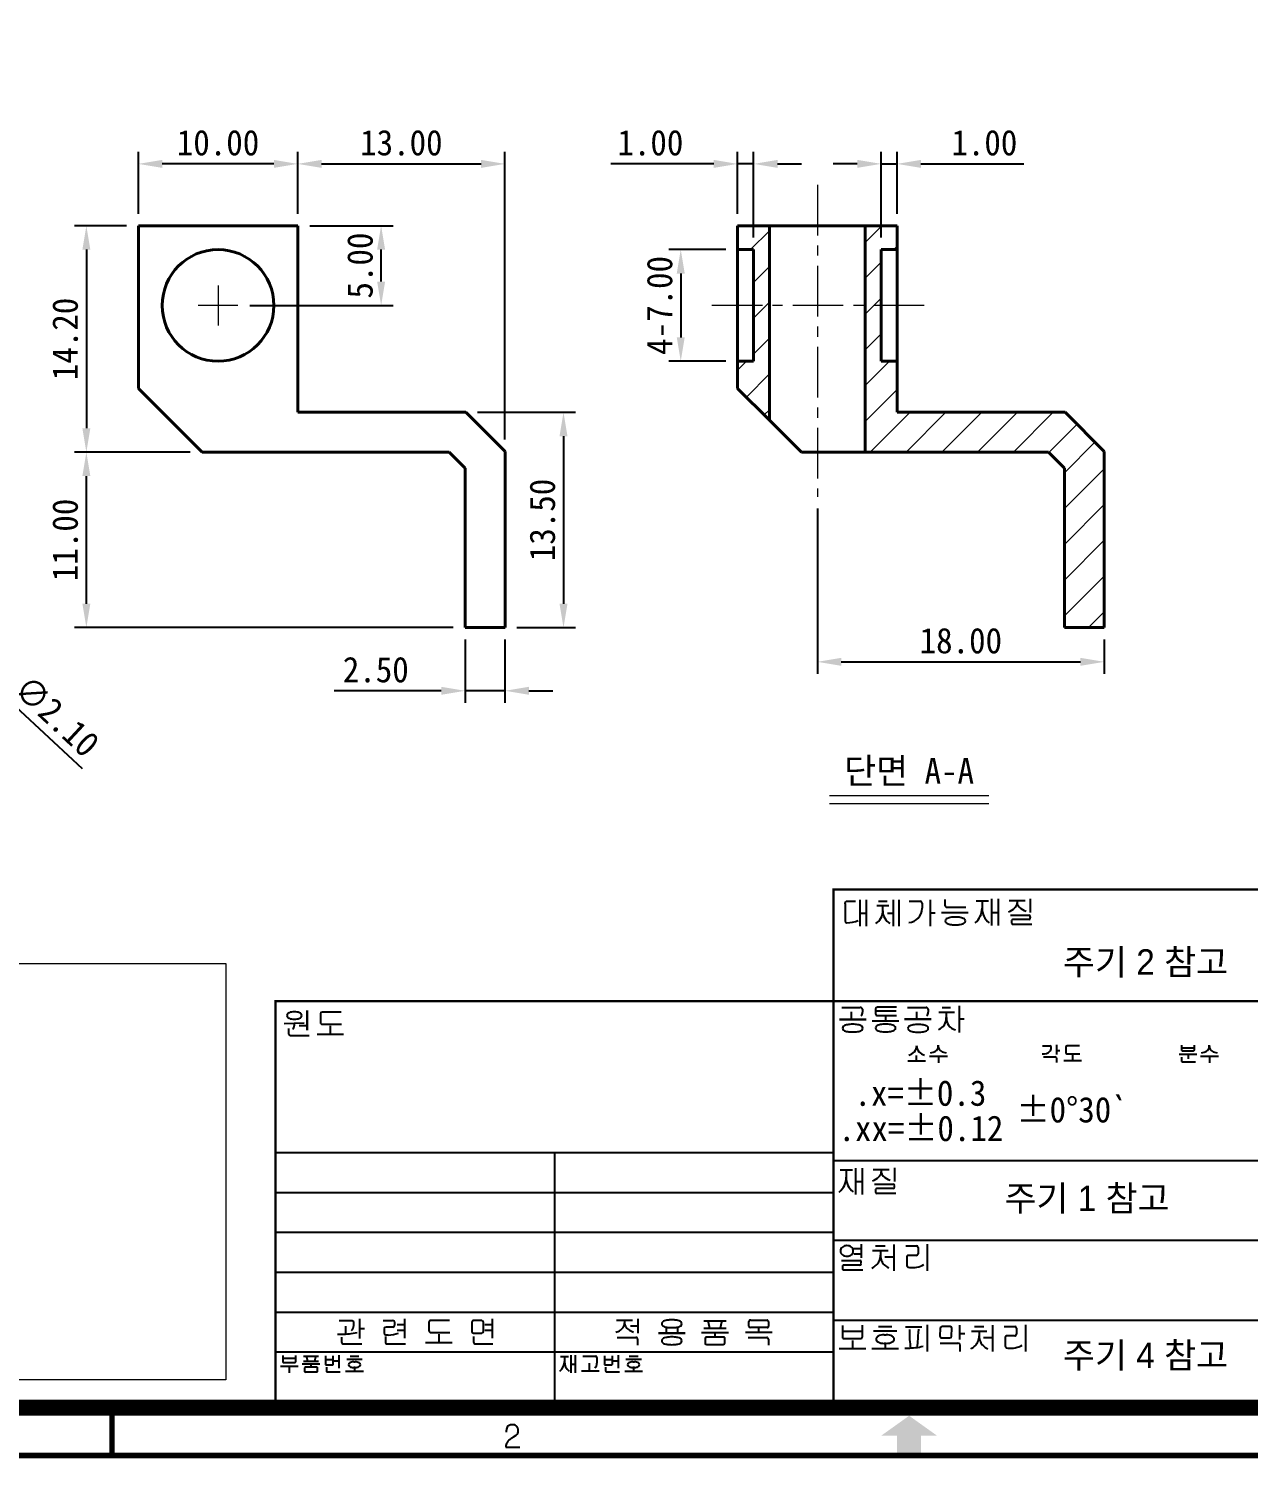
# Model space of a CAD drawing. Header units: millimetres. Extents: x 20 to 420, y 20 to 297.
# Drawn here: x 117 to 270.1, y 19.6 to 198.9 of the extents above; entities that cross this region are included whole.
import ezdxf

# ---------------------------------------------------------------- set-up
doc = ezdxf.new("R2010")
doc.units = ezdxf.units.MM
doc.linetypes.add('CENTERX2', pattern=[20.32, 12.7, -2.54, 2.54, -2.54])
doc.layers.get('0').update_dxf_attribs({"color": 6})
doc.layers.add('0 @ 1', color=6, linetype='Continuous')
for name, color, linetype, lineweight in [('CENTER', 1, 'CENTERX2', 9), ('DIM', 2, 'Continuous', 9), ('HATCH', 5, 'Continuous', 13), ('OUTLINE', 3, 'Continuous', 40)]:
    doc.layers.add(name, color=color, linetype=linetype, lineweight=lineweight)
doc.styles.get("Standard").update_dxf_attribs({"font": '', "height": 3.2})
doc.styles.get('Standard').set_extended_font_data('GulimChe')
doc.dimstyles.new('척도 2배 - (x.xx)', dxfattribs={"dimtxt": 3.2, "dimasz": 3, "dimexe": 1.5, "dimexo": 1.5, "dimgap": 1, "dimtad": 1, "dimlfac": 0.5, "dimzin": 0, "dimdsep": 46, "dimtxsty": 'Standard', "dimcen": 0, "dimclrd": 2, "dimclre": 2, "dimclrt": 2, "dimaunit": 1, "dimadec": 1, "dimazin": 0, "dimtfac": 0.75, "dimtmove": 0, "dimatfit": 0, "dimfxl": 1, "dimtfill": 1, "dimtolj": 1, "dimtzin": 0, "dimarcsym": 0})
pattern_1 = [(45, (-28.1585, -1.691), (-2.245064, 2.245064), [])]

# ---------------------------------------------------------------- blocks, each defined once
blk = doc.blocks.new('A-3_규격도면_동인광학')
blk.add_hatch(color=256).paths.add_polyline_path([(204, 2.5), (206, 2.5), (206, 0), (209, 0), (209, 2.5), (211, 2.5), (207.5, 5)])
for p, q in [((199.46, 69.16), (199.46, 67.06)), ((200.76, 69.49), (199.71, 69.49)), ((201.31, 69.71), (201.31, 66.37)), ((202.12, 69.71), (202.12, 66.37)), ((203.44, 68.98), (204.96, 68.98)), ((203.67, 69.54), (204.73, 69.54)), ((204.2, 68.3), (204.2, 68.98)), ((205.49, 69.71), (205.49, 66.37)), ((206.2, 69.71), (206.2, 66.37)), ((207.52, 69.52), (208.87, 69.52)), ((209.13, 69.27), (209.13, 68.63)), ((210.13, 69.71), (210.13, 66.37)), ((211.99, 69.75), (211.99, 69.01)), ((212.25, 68.77), (214.61, 68.77)), ((215.9, 69.58), (217.44, 69.58)), ((216.66, 69.58), (216.66, 68.65)), ((217.85, 69.8), (217.85, 66.46)), ((218.66, 69.8), (218.66, 66.46)), ((220.05, 69.62), (222.07, 69.62)), ((221.06, 69.62), (221.06, 69.31)), ((221.06, 69.62), (221.06, 69.31)), ((222.7, 69.82), (222.7, 68.1)), ((201.31, 68.03), (202.12, 68.03)), ((205.49, 67.99), (204.77, 67.99)), ((210.13, 68.07), (210.78, 68.07)), ((211.56, 68.09), (214.89, 68.09)), ((217.85, 68.12), (218.66, 68.12)), ((220.23, 67.78), (222.52, 67.78)), ((220.35, 67.05), (220.35, 66.78)), ((222.51, 67.23), (220.5, 67.21)), ((220.56, 66.63), (222.91, 66.63)), ((131.98, 53.34), (131.98, 55.81)), ((131.98, 55.81), (131.98, 53.34)), ((136.23, 55.6), (133.86, 55.6)), ((199.04, 56.19), (201.37, 56.19)), ((200.24, 55.63), (200.24, 54.7)), ((201.65, 55.96), (201.65, 55.6)), ((203.29, 56.01), (203.29, 55.39)), ((205.86, 55.72), (203.29, 55.72)), ((205.91, 56.23), (203.54, 56.23)), ((207.29, 56.19), (209.62, 56.19)), ((208.42, 55.63), (208.42, 54.71)), ((209.9, 55.96), (209.9, 55.6)), ((211.23, 55.62), (213.19, 55.62)), ((211.65, 56.18), (212.7, 56.18)), ((212.18, 54.94), (212.18, 55.62)), ((213.76, 56.39), (213.76, 53.05)), ((129.11, 54.2), (131.59, 54.27)), ((130.36, 54.23), (130.37, 53.91)), ((131.98, 53.87), (130.96, 53.87)), ((133.64, 55.39), (133.64, 54.33)), ((133.89, 54.1), (136.27, 54.1)), ((134.88, 53.9), (134.88, 52.86)), ((202.1, 54.7), (198.76, 54.7)), ((198.76, 54.7), (202.1, 54.7)), ((202.86, 54.53), (206.19, 54.53)), ((203.53, 55.2), (205.92, 55.2)), ((204.52, 55.2), (204.52, 54.53)), ((210.28, 54.71), (206.94, 54.71)), ((206.94, 54.71), (210.28, 54.71)), ((213.76, 54.75), (214.42, 54.75)), ((129.66, 53.56), (129.66, 52.9)), ((129.87, 52.68), (132.24, 52.68)), ((133.22, 52.86), (136.55, 52.86)), ((211.16, 51.47), (211.16, 51.35)), ((211.16, 51.35), (211.16, 51.47)), ((224.24, 51.39), (225.17, 51.39)), ((225.3, 51.25), (225.3, 51.02)), ((225.97, 51.51), (225.97, 50.3)), ((225.97, 50.8), (226.41, 50.8)), ((227.17, 51.22), (227.17, 50.52)), ((228.89, 51.37), (227.31, 51.37)), ((227.33, 50.37), (228.92, 50.37)), ((227.99, 50.23), (227.99, 49.54)), ((241.38, 50.33), (243.6, 50.33)), ((241.67, 51.46), (241.67, 50.89)), ((241.67, 51.15), (243.32, 51.15)), ((241.83, 50.76), (243.16, 50.76)), ((242.49, 50.33), (242.49, 49.76)), ((243.32, 50.94), (243.32, 51.46)), ((245.16, 51.47), (245.16, 51.35)), ((245.16, 51.35), (245.16, 51.47)), ((207.34, 49.49), (209.56, 49.49)), ((208.44, 49.49), (208.44, 50.19)), ((210.07, 50.1), (212.31, 50.1)), ((211.18, 50.1), (211.18, 49.24)), ((224.35, 50), (225.83, 50)), ((225.98, 49.89), (225.98, 49.29)), ((226.89, 49.54), (229.11, 49.54)), ((241.67, 49.96), (241.67, 49.52)), ((241.84, 49.39), (243.42, 49.39)), ((244.07, 50.1), (246.3, 50.1)), ((245.18, 50.1), (245.18, 49.24)), ((128, 38), (198, 38)), ((163, 38), (163, 7)), ((198, 37), (253, 37)), ((200.79, 36.06), (200.79, 32.73)), ((201.6, 36.06), (201.6, 32.73)), ((202.99, 35.89), (205.01, 35.89)), ((204, 35.89), (204, 35.58)), ((204, 35.89), (204, 35.58)), ((205.65, 36.09), (205.65, 34.36)), ((198.84, 35.85), (200.38, 35.85)), ((199.6, 35.85), (199.6, 34.91)), ((200.79, 34.38), (201.6, 34.38)), ((128, 33), (198, 33)), ((203.17, 34.04), (205.47, 34.04)), ((203.29, 33.31), (203.29, 33.04)), ((205.45, 33.49), (203.44, 33.48)), ((203.51, 32.9), (205.85, 32.9)), ((128, 28), (198, 28)), ((198, 27), (253, 27)), ((200.56, 25.95), (201.47, 25.95)), ((200.56, 25.29), (201.47, 25.29)), ((201.47, 26.51), (201.47, 24.78)), ((202.92, 25.73), (204.88, 25.73)), ((203.3, 26.31), (204.49, 26.31)), ((203.9, 25.73), (203.9, 25.14)), ((205.57, 26.49), (205.57, 23.18)), ((207.07, 26.3), (208.41, 26.3)), ((208.41, 25.11), (207.39, 25.11)), ((208.62, 26.1), (208.62, 25.31)), ((209.75, 26.51), (209.75, 23.17)), ((199.01, 24.45), (201.31, 24.45)), ((199.13, 23.72), (199.13, 23.45)), ((201.29, 23.9), (199.28, 23.88)), ((204.46, 24.93), (205.57, 24.93)), ((207.21, 24.89), (207.21, 23.84)), ((207.32, 23.64), (207.4, 23.61)), ((207.4, 23.61), (207.54, 23.59)), ((128, 23), (198, 23)), ((199.35, 23.3), (201.7, 23.3)), ((128, 18), (198, 18)), ((135.98, 16.93), (137.61, 16.93)), ((136.81, 16.25), (136.81, 15.24)), ((138.54, 17.16), (138.54, 14.69)), ((141.51, 16.95), (142.68, 16.95)), ((142.95, 16.76), (142.95, 16.34)), ((143.29, 16.45), (144.21, 16.45)), ((144.21, 17.16), (144.21, 14.72)), ((147.25, 16.73), (147.25, 15.67)), ((149.84, 16.94), (147.47, 16.94)), ((152.64, 16.75), (152.64, 15.56)), ((153.9, 16.94), (152.85, 16.94)), ((154.09, 15.56), (154.09, 16.72)), ((154.26, 16.45), (155.19, 16.45)), ((155.19, 17.16), (155.19, 14.72)), ((170.79, 16.97), (172.81, 16.97)), ((171.8, 16.97), (171.8, 16.65)), ((172.54, 16.26), (173.45, 16.26)), ((173.45, 17.17), (173.45, 15.35)), ((181.75, 16.92), (184.53, 16.92)), ((182.3, 16.77), (182.47, 15.98)), ((183.97, 16.75), (183.79, 15.98)), ((187.39, 16.22), (187.39, 16.83)), ((187.63, 16.98), (189.68, 16.98)), ((189.86, 16.77), (189.86, 16.22)), ((198, 17), (253, 17)), ((199.15, 16.32), (199.15, 14.84)), ((201.64, 14.87), (201.64, 16.34)), ((203.67, 16.17), (205.33, 16.17)), ((207.06, 16.15), (209.09, 16.15)), ((209.78, 16.38), (209.78, 13.06)), ((212.67, 16.18), (211.61, 16.18)), ((213.83, 16.37), (213.83, 14.55)), ((215.7, 16.18), (216.88, 16.18)), ((217.96, 16.37), (217.96, 13.06)), ((219.41, 16.2), (220.75, 16.2)), ((222.09, 16.41), (222.09, 13.07)), ((135.78, 15.21), (136.3, 15.22)), ((136.3, 14.87), (136.3, 14.23)), ((139.19, 15.89), (138.54, 15.89)), ((141.65, 15.95), (141.65, 15.38)), ((141.79, 14.95), (141.79, 14.23)), ((141.83, 15.14), (142.16, 15.13)), ((142.72, 16.12), (141.88, 16.12)), ((143.29, 15.71), (144.21, 15.71)), ((147.5, 15.44), (149.88, 15.44)), ((148.49, 15.23), (148.49, 14.2)), ((152.84, 15.37), (153.88, 15.37)), ((152.86, 14.95), (152.86, 14.23)), ((154.27, 15.71), (155.19, 15.71)), ((170.89, 14.83), (173.22, 14.83)), ((173.42, 14.6), (173.42, 13.84)), ((179.41, 15.35), (176.07, 15.35)), ((176.07, 15.35), (179.41, 15.35)), ((177.03, 16.01), (177.03, 15.35)), ((178.44, 16.02), (178.44, 15.35)), ((181.47, 15.45), (184.82, 15.45)), ((181.75, 15.98), (184.53, 15.98)), ((181.9, 14.7), (181.9, 14.1)), ((184.19, 14.86), (182.09, 14.86)), ((183.13, 15.45), (183.13, 14.86)), ((184.37, 14.15), (184.37, 14.7)), ((186.96, 15.48), (190.31, 15.48)), ((187.31, 14.81), (189.64, 14.81)), ((189.68, 16.07), (187.58, 16.07)), ((188.63, 15.48), (188.63, 16.07)), ((189.85, 14.59), (189.85, 13.83)), ((199.15, 15.62), (201.64, 15.62)), ((199.35, 14.67), (201.43, 14.67)), ((200.39, 14.45), (200.39, 13.44)), ((203.05, 15.65), (205.96, 15.65)), ((204.35, 15.15), (204.49, 15.15)), ((204.49, 15.15), (204.63, 15.15)), ((207.53, 15.83), (207.53, 15.63)), ((208.66, 15.84), (208.66, 15.63)), ((211.4, 15.99), (211.37, 14.97)), ((211.57, 14.77), (212.61, 14.77)), ((212.82, 14.97), (212.86, 15.96)), ((213.83, 15.31), (214.5, 15.31)), ((215.31, 15.6), (217.27, 15.6)), ((216.29, 15.6), (216.29, 15.01)), ((216.85, 14.81), (217.96, 14.81)), ((219.54, 14.79), (219.54, 13.74)), ((220.74, 15), (219.72, 15)), ((220.96, 15.99), (220.96, 15.21)), ((128, 13), (198, 13)), ((135.96, 12.58), (135.96, 10.96)), ((136.56, 14.01), (138.83, 14.01)), ((142.04, 14.01), (144.32, 14.01)), ((146.83, 14.2), (150.16, 14.2)), ((153.11, 14.01), (155.29, 14.01)), ((165.05, 12.59), (165.05, 10.36)), ((165.59, 12.59), (165.59, 10.36)), ((170.99, 12.58), (170.99, 10.96)), ((182.14, 13.95), (184.19, 13.95)), ((198.73, 13.44), (202.06, 13.44)), ((202.83, 13.41), (206.17, 13.41)), ((204.49, 14.06), (204.35, 14.06)), ((204.63, 14.06), (204.49, 14.06)), ((204.49, 14.06), (204.49, 13.41)), ((206.96, 13.48), (207.33, 13.48)), ((211.4, 14.11), (213.62, 14.11)), ((213.85, 13.93), (213.85, 13.04)), ((219.65, 13.53), (219.73, 13.5)), ((219.73, 13.5), (219.88, 13.49)), ((128.62, 11.22), (130.85, 11.22)), ((128.91, 12.54), (128.91, 11.79)), ((128.91, 12.2), (130.56, 12.2)), ((129.05, 11.66), (130.43, 11.66)), ((129.74, 11.22), (129.74, 10.37)), ((130.56, 11.82), (130.56, 12.54)), ((131.35, 11.49), (133.58, 11.49)), ((131.53, 12.47), (133.39, 12.47)), ((131.53, 11.84), (133.39, 11.84)), ((131.64, 10.99), (131.64, 10.59)), ((133.17, 11.09), (131.76, 11.09)), ((131.9, 12.37), (132.02, 11.84)), ((132.46, 11.49), (132.46, 11.09)), ((133.02, 12.36), (132.9, 11.84)), ((133.29, 10.62), (133.29, 10.99)), ((134.27, 12.51), (134.27, 11.49)), ((134.27, 12.05), (135.24, 12.05)), ((134.4, 11.37), (135.13, 11.37)), ((134.41, 11.1), (134.41, 10.59)), ((135.24, 11.52), (135.24, 12.51)), ((135.37, 11.87), (135.96, 11.87)), ((136.95, 12.09), (138.89, 12.09)), ((137.37, 12.45), (138.47, 12.45)), ((137.82, 11.76), (137.91, 11.76)), ((137.91, 11.04), (137.82, 11.04)), ((137.91, 11.76), (138, 11.76)), ((138, 11.04), (137.91, 11.04)), ((137.91, 11.04), (137.91, 10.6)), ((163.75, 12.44), (164.78, 12.44)), ((164.26, 12.44), (164.26, 11.82)), ((165.05, 11.47), (165.59, 11.47)), ((166.58, 12.46), (168.15, 12.46)), ((167.34, 11.59), (167.34, 10.63)), ((168.32, 12.3), (168.32, 11.6)), ((169.29, 12.51), (169.29, 11.49)), ((169.29, 12.05), (170.27, 12.05)), ((169.42, 11.37), (170.15, 11.37)), ((169.43, 11.1), (169.43, 10.59)), ((170.27, 11.52), (170.27, 12.51)), ((170.39, 11.87), (170.99, 11.87)), ((171.97, 12.09), (173.91, 12.09)), ((172.39, 12.45), (173.49, 12.45)), ((172.84, 11.76), (172.93, 11.76)), ((172.93, 11.04), (172.84, 11.04)), ((172.93, 11.76), (173.03, 11.76)), ((173.03, 11.04), (172.93, 11.04)), ((172.93, 11.04), (172.93, 10.6)), ((131.8, 10.49), (133.17, 10.49)), ((134.54, 10.49), (136.13, 10.49)), ((136.81, 10.6), (139.03, 10.6)), ((166.39, 10.63), (168.62, 10.63)), ((169.56, 10.49), (171.15, 10.49)), ((171.83, 10.6), (174.06, 10.6)), ((156.98, 2.93), (156.98, 3.2)), ((157.84, 2.3), (157.74, 2.24)), ((158.18, 2.54), (157.84, 2.3)), ((158.26, 2.6), (158.18, 2.54)), ((156.9, 1.07), (158.65, 1.07))]:
    blk.add_line(p, q)
for points, const_width in [([(0, 0), (0, 277), (400, 277), (400, 0)], 0.7), ([(21, 6), (21, 271), (394, 271), (394, 6)], 2)]:
    blk.add_lwpolyline(points, close=True, dxfattribs=dict(const_width=const_width))
for points, const_width in [([(198, 7), (198, 71), (393, 71)], 0.3), ([(128, 7), (128, 57), (393, 57)], 0.3), ([(107.5, 0), (107.5, 6.67)], 0.7)]:
    blk.add_lwpolyline(points, dxfattribs=dict(const_width=const_width))
for centre, radius, start, end in [((199.71, 69.23), 0.261, 90, 196.224), ((202.32, 68.3), 1.88, 301.736, 0), ((206.08, 68.3), 1.88, 180, 238.264), ((207.33, 68.63), 1.8, 274.0617, 0), ((208.87, 69.25), 0.269, 4.3858, 90), ((212.23, 69.01), 0.238, 180, 274.8762), ((214.19, 68.65), 2.46, 310.6997, 0), ((219.07, 68.65), 2.41, 180, 230.1829), ((219.22, 70.25), 2.2, 289.6857, 314.5469), ((219.98, 69.47), 1.11, 314.5469, 334.7965), ((220.33, 69.31), 0.731, 334.7965, 0), ((221.76, 69.31), 0.707, 180, 230.0339), ((223.22, 71.05), 2.97, 230.0339, 249.212), ((199.7, 67.06), 0.236, 180, 268.1595), ((199.8, 70.18), 3.36, 268.1595, 293.0296), ((212.39, 67.01), 0.362, 130.787, 175.4096), ((212.39, 67.07), 0.362, 184.5904, 229.213), ((212.55, 66.82), 0.62, 105.5854, 130.787), ((212.55, 67.27), 0.62, 229.213, 254.4146), ((213.19, 64.54), 2.98, 94.5784, 105.5854), ((213.19, 69.54), 2.98, 254.4146, 265.4216), ((213.3, 63.2), 4.33, 90, 94.5784), ((213.3, 70.88), 4.33, 265.4216, 270), ((213.3, 63.2), 4.33, 85.4216, 90), ((213.3, 70.88), 4.33, 270, 274.5784), ((213.4, 64.54), 2.98, 74.4146, 85.4216), ((213.4, 69.54), 2.98, 274.5784, 285.5854), ((214.04, 66.82), 0.62, 49.213, 74.4146), ((214.04, 67.27), 0.62, 285.5854, 310.787), ((214.21, 67.01), 0.362, 4.5904, 49.213), ((214.21, 67.07), 0.362, 310.787, 355.4096), ((220.5, 67.06), 0.15, 90.4674, 185.5199), ((220.51, 66.78), 0.158, 180, 290.6438), ((222.52, 67.41), 0.182, 265.0661, 354.5096), ((222.52, 67.6), 0.181, 5.4904, 90), ((221.55, 67.5), 1.16, 354.5096, 5.4904), ((130.37, 53.68), 1.97, 90, 109.7033), ((130.37, 53.68), 1.97, 70.2967, 90), ((133.86, 55.39), 0.217, 90, 179.9617), ((201.37, 55.9), 0.29, 11.8483, 90), ((200.91, 55.6), 0.74, 320.5326, 0), ((203.54, 55.97), 0.253, 90, 170.8151), ((209.62, 55.9), 0.29, 11.8483, 90), ((209.16, 55.6), 0.74, 320.5326, 0), ((129.85, 55.13), 0.429, 109.7033, 172.0326), ((129.85, 55.24), 0.429, 187.9674, 250.2967), ((130.37, 56.69), 1.97, 250.2967, 270), ((129.76, 53.89), 0.602, 313.5964, 1.5108), ((130.37, 56.69), 1.97, 270, 289.7033), ((130.89, 55.13), 0.429, 7.9674, 70.2967), ((130.89, 55.24), 0.429, 289.7033, 352.0326), ((133.87, 54.33), 0.23, 180, 273.1332), ((199.51, 53.57), 0.362, 130.787, 175.4096), ((199.68, 53.38), 0.62, 105.5854, 130.787), ((200.32, 51.1), 2.98, 94.5784, 105.5854), ((200.42, 49.76), 4.33, 90, 94.5784), ((200.42, 49.76), 4.33, 85.4216, 90), ((200.53, 51.1), 2.98, 74.4146, 85.4216), ((201.17, 53.38), 0.62, 49.213, 74.4146), ((201.34, 53.57), 0.362, 4.5904, 49.213), ((203.63, 53.59), 0.362, 130.787, 175.4096), ((203.49, 55.39), 0.199, 180, 282.1799), ((203.79, 53.39), 0.62, 105.5854, 130.787), ((204.43, 51.12), 2.98, 94.5784, 105.5854), ((204.54, 49.77), 4.33, 90, 94.5784), ((204.54, 49.77), 4.33, 85.4216, 90), ((204.64, 51.12), 2.98, 74.4146, 85.4216), ((205.28, 53.39), 0.62, 49.213, 74.4146), ((205.45, 53.59), 0.362, 4.5904, 49.213), ((207.72, 53.55), 0.362, 130.787, 175.4096), ((207.89, 53.36), 0.62, 105.5854, 130.787), ((208.53, 51.08), 2.98, 94.5784, 105.5854), ((208.64, 49.74), 4.33, 90, 94.5784), ((208.64, 49.74), 4.33, 85.4216, 90), ((208.74, 51.08), 2.98, 74.4146, 85.4216), ((209.38, 53.36), 0.62, 49.213, 74.4146), ((209.55, 53.55), 0.362, 4.5904, 49.213), ((210.64, 54.85), 1.53, 290.6033, 3.3919), ((213.65, 54.84), 1.48, 175.9627, 256.3106), ((129.87, 52.9), 0.216, 180, 270.036), ((199.51, 53.63), 0.362, 184.5904, 229.213), ((199.68, 53.83), 0.62, 229.213, 254.4146), ((200.32, 56.1), 2.98, 254.4146, 265.4216), ((200.42, 57.45), 4.33, 265.4216, 270), ((200.42, 57.45), 4.33, 270, 274.5784), ((200.53, 56.1), 2.98, 274.5784, 285.5854), ((201.17, 53.83), 0.62, 285.5854, 310.787), ((201.34, 53.63), 0.362, 310.787, 355.4096), ((203.63, 53.65), 0.362, 184.5904, 229.213), ((203.79, 53.84), 0.62, 229.213, 254.4146), ((204.43, 56.12), 2.98, 254.4146, 265.4216), ((204.54, 57.46), 4.33, 265.4216, 270), ((204.54, 57.46), 4.33, 270, 274.5784), ((204.64, 56.12), 2.98, 274.5784, 285.5854), ((205.28, 53.84), 0.62, 285.5854, 310.787), ((205.45, 53.65), 0.362, 310.787, 355.4096), ((207.72, 53.61), 0.362, 184.5904, 229.213), ((207.89, 53.81), 0.62, 229.213, 254.4146), ((208.53, 56.08), 2.98, 254.4146, 265.4216), ((208.64, 57.42), 4.33, 265.4216, 270), ((208.64, 57.42), 4.33, 270, 274.5784), ((208.74, 56.08), 2.98, 274.5784, 285.5854), ((209.38, 53.81), 0.62, 285.5854, 310.787), ((209.55, 53.61), 0.362, 310.787, 355.4096), ((207.23, 51.43), 1.22, 280.1846, 0), ((209.66, 51.43), 1.22, 180, 259.8154), ((210.11, 51.8), 1.28, 273.0377, 302.6699), ((210.37, 51.39), 0.803, 302.6699, 326.0061), ((210.43, 51.35), 0.733, 326.0061, 0), ((211.89, 51.35), 0.733, 180, 213.9939), ((211.95, 51.39), 0.803, 213.9939, 237.3301), ((212.21, 51.8), 1.28, 237.3301, 266.9623), ((224.35, 51.51), 1.15, 262.4823, 318.1564), ((225.17, 51.25), 0.136, 0.0353, 90), ((224.89, 51.02), 0.411, 318.1564, 0), ((227.31, 51.22), 0.145, 90, 179.9617), ((227.32, 50.52), 0.153, 180, 273.1332), ((241.8, 50.89), 0.132, 180, 282.7156), ((243.16, 50.92), 0.157, 270, 6.3225), ((244.11, 51.8), 1.28, 273.0377, 302.6699), ((244.37, 51.39), 0.803, 302.6699, 326.0061), ((244.43, 51.35), 0.733, 326.0061, 0), ((245.89, 51.35), 0.733, 180, 213.9939), ((245.95, 51.39), 0.803, 213.9939, 237.3301), ((246.21, 51.8), 1.28, 237.3301, 266.9623), ((225.83, 49.84), 0.158, 15.2263, 90), ((241.81, 49.52), 0.136, 180, 282.3289), ((197.14, 34.91), 2.46, 310.6997, 0), ((202.01, 34.91), 2.41, 180, 230.1829), ((202.16, 36.52), 2.2, 289.6857, 314.5469), ((202.93, 35.74), 1.11, 314.5469, 334.7965), ((203.27, 35.58), 0.731, 334.7965, 0), ((204.71, 35.58), 0.707, 180, 230.0339), ((206.16, 37.31), 2.97, 230.0339, 249.212), ((203.44, 33.33), 0.15, 90.4674, 185.5199), ((203.45, 33.04), 0.158, 180, 290.6438), ((205.47, 33.68), 0.182, 265.0661, 354.5096), ((205.47, 33.86), 0.181, 5.4904, 90), ((204.5, 33.77), 1.16, 354.5096, 5.4904), ((199.46, 25.7), 0.566, 126.2971, 182.2865), ((199.46, 25.65), 0.566, 177.7135, 233.7029), ((199.7, 25.38), 0.955, 90, 126.2971), ((199.7, 25.96), 0.955, 233.7029, 270), ((199.7, 25.38), 0.955, 53.7029, 90), ((199.7, 25.96), 0.955, 270, 306.2971), ((199.93, 25.7), 0.566, 357.7135, 53.7029), ((199.93, 25.65), 0.566, 306.2971, 2.2865), ((202.15, 25.14), 1.75, 337.7895, 0), ((205.83, 25.14), 1.93, 180, 203.0854), ((207.39, 24.92), 0.187, 90, 189.9031), ((208.41, 26.09), 0.21, 2.4746, 90), ((208.42, 25.31), 0.202, 265.1914, 0), ((199.28, 23.73), 0.15, 90.4674, 185.5199), ((199.29, 23.45), 0.158, 180, 290.6438), ((201.31, 24.08), 0.182, 265.0661, 354.5096), ((201.31, 24.27), 0.181, 5.4904, 90), ((200.34, 24.18), 1.16, 354.5096, 5.4904), ((201.98, 25.31), 1.99, 295.4601, 314.7962), ((202.16, 25.13), 1.74, 314.7962, 337.7895), ((205.29, 24.91), 1.34, 203.0854, 227.7201), ((205.95, 25.63), 2.32, 227.7201, 245.1313), ((207.44, 23.84), 0.235, 180, 238.9832), ((207.91, 26.54), 2.97, 262.8795, 299.3294), ((136.77, 16.42), 1.07, 316.4472, 354.1416), ((137.61, 16.7), 0.224, 5.8584, 90), ((135.83, 16.52), 2.01, 354.1416, 5.8584), ((142.68, 16.66), 0.29, 19.9366, 90), ((142.73, 16.34), 0.223, 268.9289, 0), ((147.47, 16.73), 0.217, 90, 179.9617), ((152.85, 16.73), 0.211, 90, 174.1511), ((153.87, 16.72), 0.223, 0, 81.4867), ((170.48, 16.85), 1.37, 306.2125, 332.5484), ((170.87, 16.65), 0.93, 332.5484, 0), ((172.71, 16.65), 0.912, 180, 209.5054), ((172.86, 16.73), 1.08, 209.5054, 237.9626), ((176.82, 16.5), 0.362, 130.787, 175.4096), ((176.82, 16.56), 0.362, 184.5904, 229.213), ((176.99, 16.31), 0.62, 105.5854, 130.787), ((176.99, 16.76), 0.62, 229.213, 254.4146), ((177.63, 14.03), 2.98, 94.5784, 105.5854), ((177.63, 19.03), 2.98, 254.4146, 265.4216), ((177.73, 12.69), 4.33, 90, 94.5784), ((177.73, 12.69), 4.33, 85.4216, 90), ((177.84, 14.03), 2.98, 74.4146, 85.4216), ((177.84, 19.03), 2.98, 274.5784, 285.5854), ((178.48, 16.31), 0.62, 49.213, 74.4146), ((178.48, 16.76), 0.62, 285.5854, 310.787), ((178.64, 16.5), 0.362, 4.5904, 49.213), ((178.64, 16.56), 0.362, 310.787, 355.4096), ((187.56, 16.83), 0.163, 63.6984, 180), ((187.58, 16.26), 0.187, 190.8165, 270), ((189.68, 16.8), 0.179, 352.4097, 90), ((189.71, 16.22), 0.154, 261.1653, 0), ((211.61, 15.97), 0.211, 90, 174.1511), ((212.63, 15.96), 0.223, 0, 81.4867), ((220.75, 15.98), 0.21, 2.4746, 90), ((136.15, 25.5), 10.28, 270.7952, 281.7846), ((141.88, 15.88), 0.243, 90, 162.7327), ((141.89, 15.38), 0.247, 180, 255.9206), ((142.27, 17.94), 2.82, 267.8535, 294.1102), ((147.48, 15.67), 0.23, 180, 273.1332), ((152.83, 15.56), 0.198, 180, 272.2398), ((153.88, 15.58), 0.214, 270, 355.6406), ((170.17, 17.28), 1.89, 285.8538, 306.2125), ((174.78, 19.8), 4.7, 237.9626, 246.4471), ((173.22, 14.62), 0.204, 354.4055, 90), ((176.82, 14.36), 0.362, 130.787, 175.4096), ((176.82, 14.42), 0.362, 184.5904, 229.213), ((176.99, 14.17), 0.62, 105.5854, 130.787), ((177.63, 11.89), 2.98, 94.5784, 105.5854), ((177.73, 20.38), 4.33, 265.4216, 270), ((177.73, 10.55), 4.33, 90, 94.5784), ((177.73, 20.38), 4.33, 270, 274.5784), ((177.73, 10.55), 4.33, 85.4216, 90), ((177.84, 11.89), 2.98, 74.4146, 85.4216), ((178.48, 14.17), 0.62, 49.213, 74.4146), ((178.64, 14.36), 0.362, 4.5904, 49.213), ((178.64, 14.42), 0.362, 310.787, 355.4096), ((182.09, 14.67), 0.187, 90, 169.1835), ((184.22, 14.7), 0.154, 0, 98.8347), ((189.64, 14.61), 0.204, 354.4055, 90), ((199.32, 14.84), 0.175, 180, 277.554), ((201.43, 14.88), 0.209, 270, 358.5824), ((203.81, 14.56), 0.459, 117.2376, 174.097), ((203.81, 14.66), 0.459, 185.903, 242.7624), ((204.35, 13.5), 1.65, 90, 117.2376), ((204.63, 13.5), 1.65, 62.7624, 90), ((205.18, 14.56), 0.459, 5.903, 62.7624), ((205.18, 14.66), 0.459, 297.2376, 354.097), ((223.12, 15.63), 15.59, 180, 187.9213), ((193.38, 15.63), 15.28, 352.2562, 0), ((211.57, 14.97), 0.198, 180, 272.2398), ((212.61, 14.98), 0.214, 270, 355.6406), ((214.55, 15.01), 1.74, 314.7962, 337.7895), ((214.54, 15.01), 1.75, 337.7895, 0), ((218.22, 15.01), 1.93, 180, 203.0854), ((219.72, 14.82), 0.187, 90, 189.9031), ((220.76, 15.21), 0.202, 265.1914, 0), ((136.52, 14.23), 0.218, 180, 278.834), ((142.01, 14.23), 0.218, 180, 278.834), ((153.08, 14.23), 0.218, 180, 278.834), ((176.99, 14.62), 0.62, 229.213, 254.4146), ((177.63, 16.89), 2.98, 254.4146, 265.4216), ((177.73, 18.24), 4.33, 265.4216, 270), ((177.73, 18.24), 4.33, 270, 274.5784), ((177.84, 16.89), 2.98, 274.5784, 285.5854), ((178.48, 14.62), 0.62, 285.5854, 310.787), ((182.07, 14.1), 0.163, 180, 296.3016), ((184.19, 14.13), 0.179, 270, 7.5903), ((204.35, 15.72), 1.65, 242.7624, 270), ((204.63, 15.72), 1.65, 270, 297.2376), ((207.33, 21.29), 7.81, 270, 284.3395), ((213.62, 13.87), 0.237, 15.2263, 90), ((214.37, 15.19), 1.99, 295.4601, 314.7962), ((217.68, 14.78), 1.34, 203.0854, 227.7201), ((218.34, 15.51), 2.32, 227.7201, 245.1313), ((219.78, 13.74), 0.235, 180, 238.9832), ((220.24, 16.44), 2.97, 262.8795, 299.3294), ((129.04, 11.79), 0.131, 180, 274.282), ((130.43, 11.79), 0.133, 270, 11.7778), ((131.76, 10.97), 0.125, 90, 169.1835), ((133.18, 10.99), 0.103, 0, 98.8347), ((134.39, 11.49), 0.12, 180, 277.6654), ((135.13, 11.5), 0.121, 270, 11.0214), ((137.46, 11.37), 0.306, 117.2376, 174.097), ((137.46, 11.43), 0.306, 185.903, 242.7624), ((137.82, 10.66), 1.1, 90, 117.2376), ((137.82, 12.14), 1.1, 242.7624, 270), ((138, 10.66), 1.1, 62.7624, 90), ((138, 12.14), 1.1, 270, 297.2376), ((138.37, 11.37), 0.306, 5.903, 62.7624), ((138.37, 11.43), 0.306, 297.2376, 354.097), ((162.62, 11.82), 1.64, 310.6997, 0), ((165.87, 11.82), 1.61, 180, 230.1829), ((167.35, 11.6), 0.979, 320.2059, 0), ((168.15, 12.28), 0.178, 4.5, 90), ((169.41, 11.49), 0.12, 180, 277.6654), ((170.15, 11.5), 0.121, 270, 11.0214), ((172.48, 11.37), 0.306, 117.2376, 174.097), ((172.48, 11.43), 0.306, 185.903, 242.7624), ((172.84, 10.66), 1.1, 90, 117.2376), ((172.84, 12.14), 1.1, 242.7624, 270), ((173.03, 10.66), 1.1, 62.7624, 90), ((173.03, 12.14), 1.1, 270, 297.2376), ((173.39, 11.37), 0.306, 5.903, 62.7624), ((173.39, 11.43), 0.306, 297.2376, 354.097), ((131.75, 10.59), 0.108, 180, 296.3016), ((133.17, 10.61), 0.119, 270, 7.5903), ((134.52, 10.59), 0.105, 180, 284.5405), ((169.54, 10.59), 0.105, 180, 284.5405), ((157.65, 3.2), 0.675, 135.3614, 180), ((157.57, 3.28), 0.56, 116.1126, 135.3614), ((157.74, 2.93), 0.951, 75.511, 116.1126), ((157.84, 3.3), 0.566, 52.7857, 75.511), ((157.74, 3.16), 0.74, 352.4081, 52.7857), ((157.65, 1.28), 0.705, 132.8749, 161.3803), ((159.75, -0.98), 3.8, 121.9901, 132.8749), ((157.61, 3.18), 0.862, 318.1085, 352.4081), ((158.42, 1.02), 1.52, 161.3803, 178.4124)]:
    blk.add_arc(centre, radius, start, end)
blk = doc.blocks.new('*D56')
at = {"layer": 'Defpoints', "color": 0, "ltscale": 0.5, "transparency": 16777216}
for p in [(176.8, 181.97), (150.8, 174.22), (176.8, 145.89)]:
    blk.add_point(p, dxfattribs=at)
at = {"layer": 'DIM', "color": 2, "lineweight": -2, "ltscale": 0.5, "transparency": 16777216}
for p, q in [((150.8, 175.72), (150.8, 183.47)), ((176.8, 147.39), (176.8, 183.47)), ((153.8, 181.97), (173.8, 181.97))]:
    blk.add_line(p, q, dxfattribs=at)
at = {"layer": 'DIM', "color": 2, "ltscale": 0.5, "transparency": 16777216}
for points in [[(153.8, 182.47), (153.8, 181.47), (150.8, 181.97)], [(173.8, 182.47), (173.8, 181.47), (176.8, 181.97)]]:
    blk.add_solid(points, dxfattribs=at)
at = {"layer": 'DIM', "color": 2, "ltscale": 0.5, "transparency": 16777216, "insert": (163.8, 184.61), "char_height": 3.2, "attachment_point": 5, "bg_fill": 3, "box_fill_scale": 1.1, "bg_fill_color": 256, "bg_fill_true_color": 13158600, "bg_fill_transparency": 0}
blk.add_mtext('\\A1;13.00', dxfattribs=at)
blk = doc.blocks.new('*D57')
at = {"layer": 'Defpoints', "color": 0, "ltscale": 0.5, "transparency": 16777216}
for p in [(205.99, 181.97), (205.99, 174.22), (207.99, 171.22)]:
    blk.add_point(p, dxfattribs=at)
at = {"layer": 'DIM', "color": 2, "lineweight": -2, "ltscale": 0.5, "transparency": 16777216}
for p, q in [((205.99, 175.72), (205.99, 183.47)), ((207.99, 172.72), (207.99, 183.47)), ((202.99, 181.97), (190.09, 181.97)), ((207.99, 181.97), (205.99, 181.97)), ((210.99, 181.97), (213.99, 181.97))]:
    blk.add_line(p, q, dxfattribs=at)
at = {"layer": 'DIM', "color": 2, "ltscale": 0.5, "transparency": 16777216}
for points in [[(202.99, 182.47), (202.99, 181.47), (205.99, 181.97)], [(210.99, 182.47), (210.99, 181.47), (207.99, 181.97)]]:
    blk.add_solid(points, dxfattribs=at)
at = {"layer": 'DIM', "color": 2, "ltscale": 0.5, "transparency": 16777216, "insert": (195.04, 184.61), "char_height": 3.2, "attachment_point": 5, "bg_fill": 3, "box_fill_scale": 1.1, "bg_fill_color": 256, "bg_fill_true_color": 13158600, "bg_fill_transparency": 0}
blk.add_mtext('\\A1;1.00', dxfattribs=at)
blk = doc.blocks.new('*D58')
at = {"layer": 'Defpoints', "color": 0, "ltscale": 0.5, "transparency": 16777216}
for p in [(225.99, 181.97), (225.99, 174.22), (223.99, 171.22)]:
    blk.add_point(p, dxfattribs=at)
at = {"layer": 'DIM', "color": 2, "lineweight": -2, "ltscale": 0.5, "transparency": 16777216}
for p, q in [((223.99, 172.72), (223.99, 183.47)), ((225.99, 175.72), (225.99, 183.47)), ((220.99, 181.97), (217.99, 181.97)), ((223.99, 181.97), (225.99, 181.97)), ((228.99, 181.97), (241.89, 181.97))]:
    blk.add_line(p, q, dxfattribs=at)
at = {"layer": 'DIM', "color": 2, "ltscale": 0.5, "transparency": 16777216}
for points in [[(220.99, 182.47), (220.99, 181.47), (223.99, 181.97)], [(228.99, 182.47), (228.99, 181.47), (225.99, 181.97)]]:
    blk.add_solid(points, dxfattribs=at)
at = {"layer": 'DIM', "color": 2, "ltscale": 0.5, "transparency": 16777216, "insert": (236.94, 184.61), "char_height": 3.2, "attachment_point": 5, "bg_fill": 3, "box_fill_scale": 1.1, "bg_fill_color": 256, "bg_fill_true_color": 13158600, "bg_fill_transparency": 0}
blk.add_mtext('\\A1;1.00', dxfattribs=at)
blk = doc.blocks.new('*D59')
at = {"layer": 'Defpoints', "color": 0, "ltscale": 0.5, "transparency": 16777216}
for p in [(130.8, 181.97), (130.8, 174.22), (150.8, 174.22)]:
    blk.add_point(p, dxfattribs=at)
at = {"layer": 'DIM', "color": 2, "lineweight": -2, "ltscale": 0.5, "transparency": 16777216}
for p, q in [((130.8, 175.72), (130.8, 183.47)), ((150.8, 175.72), (150.8, 183.47)), ((147.8, 181.97), (133.8, 181.97))]:
    blk.add_line(p, q, dxfattribs=at)
at = {"layer": 'DIM', "color": 2, "ltscale": 0.5, "transparency": 16777216}
for points in [[(133.8, 182.47), (133.8, 181.47), (130.8, 181.97)], [(147.8, 182.47), (147.8, 181.47), (150.8, 181.97)]]:
    blk.add_solid(points, dxfattribs=at)
at = {"layer": 'DIM', "color": 2, "ltscale": 0.5, "transparency": 16777216, "insert": (140.8, 184.61), "char_height": 3.2, "attachment_point": 5, "bg_fill": 3, "box_fill_scale": 1.1, "bg_fill_color": 256, "bg_fill_true_color": 13158600, "bg_fill_transparency": 0}
blk.add_mtext('\\A1;10.00', dxfattribs=at)
blk = doc.blocks.new('*D61')
at = {"layer": 'Defpoints', "color": 0, "ltscale": 0.5, "transparency": 16777216}
for p in [(130.8, 174.22), (124.28, 145.82), (138.8, 145.82)]:
    blk.add_point(p, dxfattribs=at)
at = {"layer": 'DIM', "color": 2, "lineweight": -2, "ltscale": 0.5, "transparency": 16777216}
for p, q in [((129.3, 174.22), (122.78, 174.22)), ((124.28, 171.22), (124.28, 148.82)), ((137.3, 145.82), (122.78, 145.82))]:
    blk.add_line(p, q, dxfattribs=at)
at = {"layer": 'DIM', "color": 2, "ltscale": 0.5, "transparency": 16777216}
for points in [[(123.78, 171.22), (124.78, 171.22), (124.28, 174.22)], [(123.78, 148.82), (124.78, 148.82), (124.28, 145.82)]]:
    blk.add_solid(points, dxfattribs=at)
at = {"layer": 'DIM', "color": 2, "ltscale": 0.5, "transparency": 16777216, "insert": (121.63, 160.02), "char_height": 3.2, "attachment_point": 5, "rotation": 90, "bg_fill": 3, "box_fill_scale": 1.1, "bg_fill_color": 256, "bg_fill_true_color": 13158600, "bg_fill_transparency": 0}
blk.add_mtext('\\A1;14.20', dxfattribs=at)
blk = doc.blocks.new('*D62')
at = {"layer": 'Defpoints', "color": 0, "ltscale": 0.5, "transparency": 16777216}
for p in [(124.28, 145.82), (138.8, 145.82), (171.8, 123.82)]:
    blk.add_point(p, dxfattribs=at)
at = {"layer": 'DIM', "color": 2, "lineweight": -2, "ltscale": 0.5, "transparency": 16777216}
for p, q in [((137.3, 145.82), (122.78, 145.82)), ((124.28, 126.82), (124.28, 142.82)), ((170.3, 123.82), (122.78, 123.82))]:
    blk.add_line(p, q, dxfattribs=at)
at = {"layer": 'DIM', "color": 2, "ltscale": 0.5, "transparency": 16777216}
for points in [[(123.78, 142.82), (124.78, 142.82), (124.28, 145.82)], [(123.78, 126.82), (124.78, 126.82), (124.28, 123.82)]]:
    blk.add_solid(points, dxfattribs=at)
at = {"layer": 'DIM', "color": 2, "ltscale": 0.5, "transparency": 16777216, "insert": (121.63, 134.82), "char_height": 3.2, "attachment_point": 5, "rotation": 90, "bg_fill": 3, "box_fill_scale": 1.1, "bg_fill_color": 256, "bg_fill_true_color": 13158600, "bg_fill_transparency": 0}
blk.add_mtext('\\A1;11.00', dxfattribs=at)
blk = doc.blocks.new('*D63')
at = {"layer": 'Defpoints', "color": 0, "ltscale": 0.5, "transparency": 16777216}
for p in [(171.87, 150.82), (176.8, 123.82), (184.14, 123.82)]:
    blk.add_point(p, dxfattribs=at)
at = {"layer": 'DIM', "color": 2, "lineweight": -2, "ltscale": 0.5, "transparency": 16777216}
for p, q in [((173.37, 150.82), (185.64, 150.82)), ((184.14, 147.82), (184.14, 126.82)), ((178.3, 123.82), (185.64, 123.82))]:
    blk.add_line(p, q, dxfattribs=at)
at = {"layer": 'DIM', "color": 2, "ltscale": 0.5, "transparency": 16777216}
for points in [[(183.64, 147.82), (184.64, 147.82), (184.14, 150.82)], [(183.64, 126.82), (184.64, 126.82), (184.14, 123.82)]]:
    blk.add_solid(points, dxfattribs=at)
at = {"layer": 'DIM', "color": 2, "ltscale": 0.5, "transparency": 16777216, "insert": (181.5, 137.32), "char_height": 3.2, "attachment_point": 5, "rotation": 90, "bg_fill": 3, "box_fill_scale": 1.1, "bg_fill_color": 256, "bg_fill_true_color": 13158600, "bg_fill_transparency": 0}
blk.add_mtext('\\A1;13.50', dxfattribs=at)
blk = doc.blocks.new('*D64')
at = {"layer": 'Defpoints', "color": 0, "ltscale": 0.5, "transparency": 16777216}
for p in [(215.99, 140.24), (251.99, 123.82), (251.99, 119.53)]:
    blk.add_point(p, dxfattribs=at)
at = {"layer": 'DIM', "color": 2, "lineweight": -2, "ltscale": 0.5, "transparency": 16777216}
for p, q in [((215.99, 138.74), (215.99, 118.03)), ((251.99, 122.32), (251.99, 118.03)), ((218.99, 119.53), (248.99, 119.53))]:
    blk.add_line(p, q, dxfattribs=at)
at = {"layer": 'DIM', "color": 2, "ltscale": 0.5, "transparency": 16777216}
for points in [[(218.99, 120.03), (218.99, 119.03), (215.99, 119.53)], [(248.99, 120.03), (248.99, 119.03), (251.99, 119.53)]]:
    blk.add_solid(points, dxfattribs=at)
at = {"layer": 'DIM', "color": 2, "ltscale": 0.5, "transparency": 16777216, "insert": (233.99, 122.17), "char_height": 3.2, "attachment_point": 5, "bg_fill": 3, "box_fill_scale": 1.1, "bg_fill_color": 256, "bg_fill_true_color": 13158600, "bg_fill_transparency": 0}
blk.add_mtext('\\A1;18.00', dxfattribs=at)
blk = doc.blocks.new('*D65')
at = {"layer": 'Defpoints', "color": 0, "ltscale": 0.5, "transparency": 16777216}
for p in [(171.8, 123.82), (176.8, 123.82), (171.8, 115.9)]:
    blk.add_point(p, dxfattribs=at)
at = {"layer": 'DIM', "color": 2, "lineweight": -2, "ltscale": 0.5, "transparency": 16777216}
for p, q in [((171.8, 122.32), (171.8, 114.4)), ((176.8, 122.32), (176.8, 114.4)), ((168.8, 115.9), (155.38, 115.9)), ((176.8, 115.9), (171.8, 115.9)), ((179.8, 115.9), (182.8, 115.9))]:
    blk.add_line(p, q, dxfattribs=at)
at = {"layer": 'DIM', "color": 2, "ltscale": 0.5, "transparency": 16777216}
for points in [[(168.8, 116.4), (168.8, 115.4), (171.8, 115.9)], [(179.8, 116.4), (179.8, 115.4), (176.8, 115.9)]]:
    blk.add_solid(points, dxfattribs=at)
at = {"layer": 'DIM', "color": 2, "ltscale": 0.5, "transparency": 16777216, "insert": (160.59, 118.54), "char_height": 3.2, "attachment_point": 5, "bg_fill": 3, "box_fill_scale": 1.1, "bg_fill_color": 256, "bg_fill_true_color": 13158600, "bg_fill_transparency": 0}
blk.add_mtext('\\A1;2.50', dxfattribs=at)
blk = doc.blocks.new('*D70')
at = {"layer": 'Defpoints', "color": 0, "ltscale": 0.5, "transparency": 16777216}
for p in [(205.99, 171.22), (205.99, 157.22)]:
    blk.add_point(p, dxfattribs=at)
at = {"layer": 'DIM', "color": 2, "lineweight": -2, "ltscale": 0.5, "transparency": 16777216}
for p, q in [((204.49, 171.22), (197.35, 171.22)), ((198.85, 168.22), (198.85, 160.22)), ((204.49, 157.22), (197.35, 157.22))]:
    blk.add_line(p, q, dxfattribs=at)
at = {"layer": 'DIM', "color": 2, "ltscale": 0.5, "transparency": 16777216}
for points in [[(198.35, 168.22), (199.35, 168.22), (198.85, 171.22)], [(198.35, 160.22), (199.35, 160.22), (198.85, 157.22)]]:
    blk.add_solid(points, dxfattribs=at)
at = {"layer": 'DIM', "color": 2, "ltscale": 0.5, "transparency": 16777216, "insert": (196.21, 164.22), "char_height": 3.2, "attachment_point": 5, "rotation": 90, "bg_fill": 3, "box_fill_scale": 1.1, "bg_fill_color": 256, "bg_fill_true_color": 13158600, "bg_fill_transparency": 0}
blk.add_mtext('\\A1;4-7.00', dxfattribs=at)
at = {"layer": 'Defpoints', "color": 0, "ltscale": 0.5, "transparency": 16777216}
blk.add_point((198.85, 157.22), dxfattribs=at)
blk = doc.blocks.new('*D71')
at = {"layer": 'Defpoints', "color": 0, "ltscale": 0.5, "transparency": 16777216}
for p in [(150.8, 174.22), (143.3, 164.22)]:
    blk.add_point(p, dxfattribs=at)
at = {"layer": 'DIM', "color": 2, "lineweight": -2, "ltscale": 0.5, "transparency": 16777216}
for p, q in [((152.3, 174.22), (162.76, 174.22)), ((161.26, 167.22), (161.26, 171.22)), ((144.8, 164.22), (162.76, 164.22))]:
    blk.add_line(p, q, dxfattribs=at)
at = {"layer": 'DIM', "color": 2, "ltscale": 0.5, "transparency": 16777216}
for points in [[(160.76, 171.22), (161.76, 171.22), (161.26, 174.22)], [(160.76, 167.22), (161.76, 167.22), (161.26, 164.22)]]:
    blk.add_solid(points, dxfattribs=at)
at = {"layer": 'DIM', "color": 2, "ltscale": 0.5, "transparency": 16777216, "insert": (158.62, 169.22), "char_height": 3.2, "attachment_point": 5, "rotation": 90, "bg_fill": 3, "box_fill_scale": 1.1, "bg_fill_color": 256, "bg_fill_true_color": 13158600, "bg_fill_transparency": 0}
blk.add_mtext('\\A1;5.00', dxfattribs=at)
at = {"layer": 'Defpoints', "color": 0, "ltscale": 0.5, "transparency": 16777216}
blk.add_point((161.26, 174.22), dxfattribs=at)
blk = doc.blocks.new('*D72')
at = {"layer": 'Defpoints', "color": 0, "ltscale": 0.5, "transparency": 16777216}
for p in [(96.76, 131.25), (99.84, 128.39)]:
    blk.add_point(p, dxfattribs=at)
at = {"layer": 'DIM', "color": 2, "lineweight": -2, "ltscale": 0.5, "transparency": 16777216}
for p, q in [((94.56, 133.29), (92.37, 135.34)), ((96.76, 131.25), (99.84, 128.39)), ((102.03, 126.35), (123.76, 106.14))]:
    blk.add_line(p, q, dxfattribs=at)
at = {"layer": 'DIM', "color": 2, "ltscale": 0.5, "transparency": 16777216}
for points in [[(94.9, 133.66), (94.22, 132.93), (96.76, 131.25)], [(102.37, 126.71), (101.69, 125.98), (99.84, 128.39)]]:
    blk.add_solid(points, dxfattribs=at)
at = {"layer": 'DIM', "color": 2, "ltscale": 0.5, "transparency": 16777216, "insert": (119.06, 114.13), "char_height": 3.2, "attachment_point": 5, "rotation": 317.0836, "bg_fill": 3, "box_fill_scale": 1.1, "bg_fill_color": 256, "bg_fill_true_color": 13158600, "bg_fill_transparency": 0}
blk.add_mtext('\\A1;4-∅2.10', dxfattribs=at)

msp = doc.modelspace()

# ---------------------------------------------------------------- hatches: boundary and pattern name
at = {"layer": 'HATCH'}
h = msp.add_hatch(dxfattribs=at)
h.set_pattern_fill('ANSI31', color=256, style=0)
h.set_pattern_definition(pattern_1)
h.paths.add_polyline_path([(205.989, 157.221), (205.989, 153.821), (209.989, 149.821), (209.989, 174.221), (205.989, 174.221), (205.989, 171.221), (207.989, 171.221), (207.989, 157.221)], flags=0)
h = msp.add_hatch(dxfattribs=at)
h.set_pattern_fill('ANSI31', color=256, style=0)
h.set_pattern_definition(pattern_1)
h.paths.add_polyline_path([(225.989, 174.221), (221.989, 174.221), (221.989, 145.821), (244.989, 145.821), (246.989, 143.821), (246.989, 123.821), (251.989, 123.821), (251.989, 145.892), (247.06, 150.821), (225.989, 150.821), (225.989, 157.221), (223.989, 157.221), (223.989, 171.221), (225.989, 171.221)], flags=0)

# ---------------------------------------------------------------- linework, layer by layer
at = {"layer": 'CENTER', "ltscale": 0.5}
for p, q in [((215.989, 179.353), (215.989, 140.24)), ((140.801, 166.721), (140.801, 161.721)), ((143.301, 164.221), (138.301, 164.221)), ((229.407, 164.221), (202.419, 164.221))]:
    msp.add_line(p, q, dxfattribs=at)
at = {"layer": 'DIM', "color": 2, "ltscale": 0.5}
for p, q in [((217.494, 102.767), (237.497, 102.767)), ((217.494, 101.767), (237.497, 101.767))]:
    msp.add_line(p, q, dxfattribs=at)
at = {"layer": 'DIM', "ltscale": 0.5}
msp.add_lwpolyline([(45.969, 81.707), (141.78, 81.707), (141.78, 29.52), (45.969, 29.52)], close=True, dxfattribs=at)
at = {"layer": 'OUTLINE'}
for p, q in [((130.801, 174.221), (130.801, 153.821)), ((150.801, 174.221), (130.801, 174.221)), ((150.801, 150.821), (150.801, 174.221)), ((205.989, 174.221), (205.989, 171.221)), ((209.989, 174.221), (205.989, 174.221)), ((209.989, 149.821), (209.989, 174.221)), ((209.989, 174.221), (221.989, 174.221)), ((221.989, 174.221), (221.989, 145.821)), ((225.989, 174.221), (221.989, 174.221)), ((225.989, 171.221), (225.989, 174.221)), ((205.989, 171.221), (207.989, 171.221)), ((205.989, 171.221), (205.989, 157.221)), ((207.989, 157.221), (207.989, 171.221)), ((223.989, 171.221), (225.989, 171.221)), ((223.989, 171.221), (223.989, 157.221)), ((225.989, 157.221), (225.989, 171.221)), ((207.989, 157.221), (205.989, 157.221)), ((205.989, 157.221), (205.989, 153.821)), ((225.989, 157.221), (223.989, 157.221)), ((225.989, 150.821), (225.989, 157.221)), ((130.801, 153.821), (138.801, 145.821)), ((205.989, 153.821), (209.989, 149.821)), ((171.872, 150.821), (150.801, 150.821)), ((176.801, 145.892), (171.872, 150.821)), ((247.06, 150.821), (225.989, 150.821)), ((251.989, 145.892), (247.06, 150.821)), ((213.989, 145.821), (209.989, 149.821)), ((138.801, 145.821), (169.801, 145.821)), ((169.801, 145.821), (171.801, 143.821)), ((176.801, 123.821), (176.801, 145.892)), ((221.989, 145.821), (213.989, 145.821)), ((221.989, 145.821), (244.989, 145.821)), ((244.989, 145.821), (246.989, 143.821)), ((251.989, 123.821), (251.989, 145.892)), ((171.801, 143.821), (171.801, 123.821)), ((246.989, 143.821), (246.989, 123.821)), ((171.801, 123.821), (176.801, 123.821)), ((246.989, 123.821), (251.989, 123.821))]:
    msp.add_line(p, q, dxfattribs=at)
msp.add_circle((140.801, 164.221), 7, dxfattribs=at)

# ---------------------------------------------------------------- block references
at = {"layer": '0 @ 1'}
msp.add_blockref('A-3_규격도면_동인광학', (20, 20), dxfattribs=at)

# ---------------------------------------------------------------- texts
at = {"layer": 'DIM', "color": 2, "ltscale": 0.5, "insert": (227.495, 105.737), "char_height": 3.2, "attachment_point": 5}
msp.add_mtext('\\A1;단면 A-A', dxfattribs=at)
at = {"layer": 'DIM', "char_height": 3.2, "width": 46.05648, "attachment_point": 5}
for s, insert in [('{\\fGulim|b0|i0|c129|p50;\\C2;주기 2 참고}', (257.16, 81.72)), ('{\\C2;.x=±0.3}', (228.916, 65.438)), ('{\\C2;±0%%D30}`', (247.956, 63.349)), ('{\\C2;.xx=±0.12}', (228.981, 61.016)), ('{\\fGulim|b0|i0|c129|p50;\\C2;주기 1 참고}', (249.823, 52.092)), ('{\\fGulim|b0|i0|c129|p50;\\C2;주기 4 참고}', (257.16, 32.405))]:
    msp.add_mtext(s, dxfattribs=dict(at, insert=insert))

# ---------------------------------------------------------------- next in the draw order: dimensions: what is measured, and where the dimension line sits
at = {"layer": 'DIM', "ltscale": 0.5}
for base, p1, p2, picture, middle in [((176.801, 181.968), (150.801, 174.221), (176.801, 145.892), '*D56', (163.801, 184.611)), ((205.989, 181.968), (207.989, 171.221), (205.989, 174.221), '*D57', (195.038, 184.611)), ((225.989, 181.968), (223.989, 171.221), (225.989, 174.221), '*D58', (236.94, 184.611)), ((251.989, 119.528), (215.989, 140.24), (251.989, 123.821), '*D64', (233.989, 122.171))]:
    dim = msp.add_linear_dim(base=base, p1=p1, p2=p2, dimstyle='척도 2배 - (x.xx)', dxfattribs=at)
    dim.commit()
    dim.dimension.update_dxf_attribs({"geometry": picture, "text_midpoint": middle})

# ---------------------------------------------------------------- next in the draw order: dimensions: what is measured, and where the dimension line sits
dim = msp.add_linear_dim(base=(130.801, 181.968), p1=(150.801, 174.221), p2=(130.801, 174.221), dimstyle='척도 2배 - (x.xx)', dxfattribs=at)
dim.commit()
dim.dimension.update_dxf_attribs({"geometry": '*D59', "text_midpoint": (140.801, 184.611)})
dim = msp.add_linear_dim(base=(198.848, 157.221), p1=(205.989, 171.221), p2=(205.989, 157.221), angle=90, text='4-<>', dimstyle='척도 2배 - (x.xx)', dxfattribs=at)
dim.commit()
dim.dimension.update_dxf_attribs({"geometry": '*D70', "text_midpoint": (198.848, 164.221), "dimtype": 160})

# ---------------------------------------------------------------- next in the draw order: dimensions: what is measured, and where the dimension line sits
dim = msp.add_linear_dim(base=(124.277, 145.821), p1=(130.801, 174.221), p2=(138.801, 145.821), angle=90, dimstyle='척도 2배 - (x.xx)', dxfattribs=at)
dim.commit()
dim.dimension.update_dxf_attribs({"geometry": '*D61', "text_midpoint": (121.635, 160.021)})
dim = msp.add_linear_dim(base=(161.263, 174.221), p1=(143.301, 164.221), p2=(150.801, 174.221), angle=90, dimstyle='척도 2배 - (x.xx)', dxfattribs=at)
dim.commit()
dim.dimension.update_dxf_attribs({"geometry": '*D71', "text_midpoint": (161.263, 169.221), "dimtype": 160})

# ---------------------------------------------------------------- next in the draw order: dimensions: what is measured, and where the dimension line sits
dim = msp.add_linear_dim(base=(124.277, 145.821), p1=(171.801, 123.821), p2=(138.801, 145.821), angle=90, dimstyle='척도 2배 - (x.xx)', dxfattribs=at)
dim.commit()
dim.dimension.update_dxf_attribs({"geometry": '*D62', "text_midpoint": (121.635, 134.821)})

# ---------------------------------------------------------------- next in the draw order: dimensions: what is measured, and where the dimension line sits
dim = msp.add_linear_dim(base=(184.139, 123.821), p1=(171.872, 150.821), p2=(176.801, 123.821), angle=90, dimstyle='척도 2배 - (x.xx)', dxfattribs=at)
dim.commit()
dim.dimension.update_dxf_attribs({"geometry": '*D63', "text_midpoint": (181.496, 137.321)})
dim = msp.add_diameter_dim_2p(p1=(96.76, 131.251), p2=(99.836, 128.391), text='4-<>', dimstyle='척도 2배 - (x.xx)', dxfattribs=at)
dim.commit()
dim.dimension.update_dxf_attribs({"geometry": '*D72', "text_midpoint": (117.258, 112.192), "dimtype": 163})

# ---------------------------------------------------------------- next in the draw order: dimensions: what is measured, and where the dimension line sits
dim = msp.add_linear_dim(base=(171.801, 115.902), p1=(176.801, 123.821), p2=(171.801, 123.821), dimstyle='척도 2배 - (x.xx)', dxfattribs=at)
dim.commit()
dim.dimension.update_dxf_attribs({"geometry": '*D65', "text_midpoint": (160.591, 118.54)})

doc.saveas('drawing.dxf')
